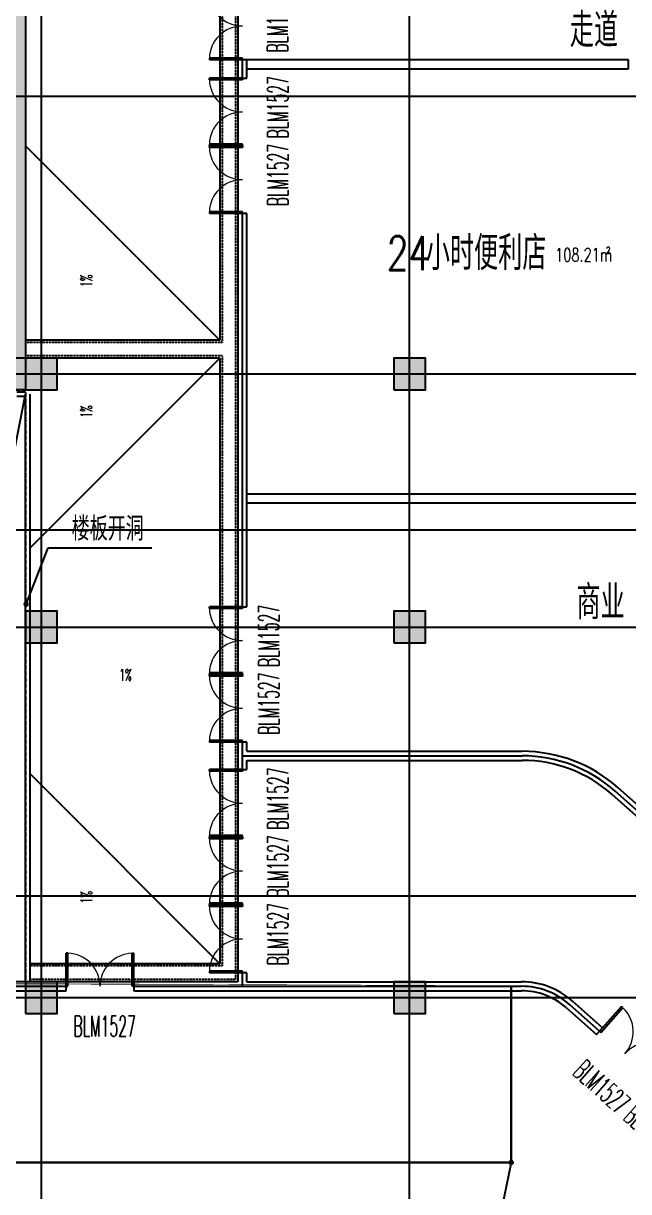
# Model space of a CAD drawing. Extents: x -12047294 to -5625356, y -1456591 to -622873.
# Drawn here: x -6072835 to -6059436, y -728017 to -702164 of the extents above; entities that cross this region are included whole.
import ezdxf

# ---------------------------------------------------------------- set-up
doc = ezdxf.new("R2010")
doc.units = 0
doc.header["$LTSCALE"] = 10
doc.header["$MEASUREMENT"] = 0
for name, pattern in [('__DASH', [0.35, 0.25, -0.1]), ('DASH', [0.35, 0.25, -0.1]), ('DOTE', [2.4200000000000004, 2, -0.2, 0.02, -0.2])]:
    doc.linetypes.add(name, pattern=pattern)
for name, color, linetype in [('A-COLUMN', 10, 'Continuous'), ('A-DIMLEAD', 130, 'Continuous'), ('A-DOORWIN', 151, 'Continuous'), ('A-Hatch-降板', 251, 'Continuous'), ('A-LINE', 4, 'Continuous'), ('A-TEXTDOOR', 181, 'Continuous'), ('A-TextRoom', 7, 'Continuous'), ('A-TEXTROOM-AREA', 33, 'Continuous'), ('A-TK', 7, 'Continuous'), ('A-WALL', 2, 'Continuous'), ('A-降板', 8, 'Continuous'), ('A-集水井', 191, 'Continuous'), ('CURTWALL', 4, 'Continuous'), ('DOTE', 9, 'DOTE'), ('PUB_HATCH', 252, 'Continuous'), ('PUB_TEXT', 7, 'Continuous')]:
    doc.layers.add(name, color=color, linetype=linetype)
doc.styles.add('_TCH_DIM', font='tjromans.shx', dxfattribs={"width": 0.8, "bigfont": 'tjhztxt.shx'})
doc.styles.add('_TCH_SPACE', font='tjromans.shx', dxfattribs={"height": 5, "bigfont": 'tjhztxt.shx'})
doc.styles.add('_TCH_WINDOW', font='tjromans.shx', dxfattribs={"width": 0.7, "height": 3.5, "bigfont": 'tjhztxt.shx'})
doc.styles.add('注解汉字', font='tjromans.shx', dxfattribs={"width": 0.75, "bigfont": 'tjhztxt.shx'})

# ---------------------------------------------------------------- blocks, each defined once
blk = doc.blocks.new('ASDQ4354665@#@#4')
at = {"layer": 'A-Hatch-降板', "linetype": '__DASH', "ltscale": 2}
h = blk.add_hatch(color=256, dxfattribs=at)
h.dxf.hatch_style = 1
h.paths.add_polyline_path([(-6085836.144676437, -688173.433269491), (-6072786.147301421, -688173.4332699453), (-6072786.147303284, -710273.4332690964), (-6085836.144672884, -710273.4332680897)])
at = {"layer": 'A-降板', "color": 0}
blk.add_lwpolyline([(-6085836.144676437, -688173.433269491), (-6072786.147301411, -688173.4332685183), (-6072786.147303274, -710273.4332676694), (-6085836.144672884, -710273.4332680897)], close=True, dxfattribs=at)
blk = doc.blocks.new('fdfADQW#@Q$#$#434')
at = {"layer": 'A-集水井', "linetype": 'DASH'}
for p, q in [((-166133.5279082861, -65199.97733783198, 100), (-166133.5279086083, -100299.9773344975, 100)), ((-166433.5279082907, -65499.97733774048, 100), (-166433.5279084779, -86199.97733447759, 100)), ((-166433.5279084779, -86199.97733447759, 100), (-170783.5279090991, -86199.97733447806, 100)), ((-166433.5279084807, -86499.9773344776, 100), (-170783.5279091243, -86499.97733447806, 100)), ((-166433.5279084807, -86499.9773344776, 100), (-166433.5279086036, -99999.9773344975, 100)), ((-166433.5279086036, -99999.9773344975, 100), (-170683.527908273, -99999.97733449798, 100)), ((-166133.5279086083, -100299.9773344975, 100), (-170683.527908273, -100299.977334498, 100))]:
    blk.add_line(p, q, dxfattribs=at)
at = {"layer": 'A-集水井'}
for p, q in [((-166083.5279082851, -65149.97733784723, 100), (-166083.5279086092, -100349.9773344975, 100)), ((-166483.5279082917, -65549.97733772521, 100), (-166483.527908476, -86149.9773344776, 100)), ((-166483.527908476, -86149.9773344776, 100), (-170783.5279090954, -86149.97733447806, 100)), ((-166483.5279084807, -86549.97733447759, 100), (-170783.5279082591, -86549.97733447806, 100)), ((-166483.5279084807, -86549.97733447759, 100), (-166483.5279086027, -99949.9773344975, 100)), ((-166483.5279086027, -99949.9773344975, 100), (-170683.527908273, -99949.97733449796, 100)), ((-166083.5279086092, -100349.9773344975, 100), (-170683.527908273, -100349.9773344979, 100))]:
    blk.add_line(p, q, dxfattribs=at)
at = {"layer": 'A-集水井', "linetype": 'Continuous'}
for p, q in [((-170783.5279087331, -81849.972828759, 100), (-166483.527908476, -86149.9773344776, 100)), ((-170683.5279082693, -90749.98173482763), (-166483.5279086027, -86549.97733447747)), ((-170683.5279082693, -95749.97293414734), (-166483.5279086027, -99949.9773344975))]:
    blk.add_line(p, q, dxfattribs=at)
at = {"layer": 'A-集水井', "elevation": 100.0000000079453}
blk.add_lwpolyline([(-183834.2625011252, -65149.9773357939), (-170783.5279094502, -65149.97733545873), (-170783.5279094791, -86549.9773344706), (-183834.2624999303, -86549.97733447782)], close=True, dxfattribs=at)
at = {"layer": 'A-集水井', "linetype": 'Continuous'}
for points in [[(-169220.5336823761, -85252.08957234176, 0, 0, 0), (-169220.5336823761, -84796.7330306178, 80.00000000000001, 0, 0), (-169220.5336823761, -84496.73303061782, 0, 0, 0)], [(-169220.5336823761, -88146.58957234176, 0, 0, 0), (-169220.5336823761, -87691.23303061782, 80.00000000000001, 0, 0), (-169220.5336823761, -87391.23303061782, 0, 0, 0)], [(-168988.559364941, -93778.11079852737, 0, 0, 0), (-168533.202823217, -93778.11079852737, 80.00000000000001, 0, 0), (-168233.202823217, -93778.11079852737, 0, 0, 0)], [(-169220.5336823761, -98140.54709303158, 0, 0, 0), (-169220.5336823761, -98595.90363475552, 80.00000000000001, 0, 0), (-169220.5336823761, -98895.90363475551, 0, 0, 0)]]:
    blk.add_lwpolyline(points, format="xyseb", dxfattribs=at)
at = {"layer": 'PUB_TEXT', "linetype": 'Continuous', "style": '_TCH_DIM', "width": 0.5647058823529412}
for p in [(-169310.5336823762, -84971.33437840285), (-169310.5336823762, -87865.83437840285), (-169310.5336823762, -98615.14844081661)]:
    blk.add_text('1%', height=255, rotation=90, dxfattribs=at).set_placement(p)
blk.add_text('1%', height=255, dxfattribs=at).set_placement((-168707.8041710021, -93688.11079852736))
blk = doc.blocks.new('$DorLib2D$00000002')
for p, q in [((-0.5, -1e-16), (-0.5000000000000007, 0.4875)), ((-0.4750000000000007, 0.4875), (-0.5000000000000007, 0.4875)), ((-0.475, 0), (-0.4750000000000007, 0.4875)), ((0.475, 0), (0.4750000000000007, 0.4875)), ((0.4750000000000007, 0.4875), (0.5000000000000007, 0.4875)), ((0.5, -1e-16), (0.5000000000000007, 0.4875)), ((-0.5, -1e-16), (-0.475, 0)), ((0.5, -1e-16), (0.475, 0))]:
    blk.add_line(p, q)
at = {"lineweight": 13}
for centre, start, end in [((-0.4875, 0), 0, 88.53071641864632), ((0.4875, 0), 91.46928358135371, 180)]:
    blk.add_arc(centre, 0.4875, start, end, dxfattribs=at)
blk = doc.blocks.new('_FZH')
blk.add_lwpolyline([(-0.5, -0.5), (0.5, -0.5), (0.5, 0.5), (-0.5, 0.5)], close=True)
at = {"layer": 'PUB_HATCH'}
blk.add_solid([(-0.5, -0.5), (0.5, -0.5), (-0.5, 0.5), (0.5, 0.5)], dxfattribs=at)

msp = doc.modelspace()

# ---------------------------------------------------------------- linework, layer by layer
at = {"layer": 'A-DIMLEAD'}
for p, q in [((-6072773.824560407, -715019.4332681017), (-6072285, -713767.9614059991)), ((-6072285, -713767.9614059991), (-6069994, -713767.9614059991)), ((-6062036.147282801, -727373.3298948545), (-6062494, -729581.5000000001))]:
    msp.add_line(p, q, dxfattribs=at)
at = {"layer": 'A-DIMLEAD', "const_width": 60}
for points in [[(-6072784.739463346, -715047.3772279829, 1), (-6072762.90965747, -714991.4893082205, 1)], [(-6062030.056486731, -727343.9546977788, 1), (-6062042.238078872, -727402.70509193, 1)]]:
    msp.add_lwpolyline(points, format="xyb", close=True, dxfattribs=at)
at = {"layer": 'A-LINE', "linetype": 'DASH', "ltscale": 2}
msp.add_lwpolyline([(-6085836.144672884, -710273.4332680897), (-6072786.147302346, -710273.4332680897), (-6072786.147302341, -723373.4332681244)], dxfattribs=at)
at = {"layer": 'A-LINE', "elevation": -100}
for points in [[(-6085836.144670438, -723373.4332681283), (-6075034.500000001, -721852), (-6072786.147302348, -710373.4332680897)], [(-6072786.147302348, -710323.286424613), (-6072980.823357493, -710323.2864246129)], [(-6072786.147302348, -710423.2864246132), (-6072980.823357493, -710423.2864246127)]]:
    msp.add_lwpolyline(points, dxfattribs=at)
at = {"layer": 'A-LINE'}
for points in [[(-6072786.147302358, -723373.4332681382), (-6072786.147302348, -710373.4332680899)], [(-6072686.147302358, -723373.4332681383), (-6072686.147302349, -710373.4332680899)]]:
    msp.add_lwpolyline(points, dxfattribs=at)
at = {"layer": 'A-LINE', "linetype": 'DASH', "ltscale": 2, "const_width": 50, "elevation": -100}
msp.add_lwpolyline([(-6085836.144669756, -727373.3298948616), (-6085836.144669757, -723373.4332681283), (-6062036.147282809, -723373.433268084), (-6062036.147282801, -727373.3298948545)], close=True, dxfattribs=at)
at = {"layer": 'A-WALL'}
for p, q in [((-6059436.147302246, -702973.433268108), (-6067886.147302334, -702973.4332681274)), ((-6067886.147302334, -703173.433268124), (-6059436.147302245, -703173.4332681029)), ((-6059436.147302245, -703173.4332681029), (-6059436.147302246, -702973.433268108)), ((-6067886.147302321, -712573.4332681734), (-6054786.147302137, -712573.4332681037)), ((-6067886.147302321, -712773.4332681953), (-6054786.147302246, -712773.4332681258))]:
    msp.add_line(p, q, dxfattribs=at)
at = {"layer": 'CURTWALL'}
for p, q in [((-6067886.14730249, -702973.4332684326), (-6068086.147302213, -702973.4332684326)), ((-6068086.147302213, -702973.4332684326), (-6068086.14730234, -703173.4332681338)), ((-6068086.14730234, -703173.433268134), (-6068086.147302383, -703373.4332681077)), ((-6067986.14730234, -703173.4332681338), (-6067986.147302207, -702973.433267976)), ((-6067986.147302481, -703373.4332682698), (-6067986.14730234, -703173.4332681338)), ((-6067886.14730234, -703173.4332681338), (-6067886.14730249, -702973.4332684326)), ((-6067886.147302334, -703373.4332681071), (-6067886.14730234, -703173.4332681338)), ((-6068086.147302383, -703373.4332681077), (-6067886.147302334, -703373.4332681071)), ((-6067886.14730233, -706373.4332681072), (-6068086.14730238, -706373.4332681078)), ((-6068086.14730238, -706373.4332681078), (-6068086.147302326, -712773.4332681994)), ((-6067986.147302327, -712773.4332681994), (-6067986.147302329, -706373.4332691227)), ((-6067886.147302326, -712773.4332681993), (-6067886.14730233, -706373.4332681072)), ((-6068086.147302326, -712773.4332681994), (-6068086.147302266, -715073.4332681726)), ((-6067986.14730234, -715073.4332674876), (-6067986.147302327, -712773.4332681994)), ((-6067886.147302348, -715073.4332681723), (-6067886.147302326, -712773.4332681993)), ((-6068086.147302266, -715073.4332681726), (-6067886.147302348, -715073.4332681723)), ((-6067886.147302356, -718073.4332681723), (-6068086.147302262, -718073.4332681727)), ((-6068086.147302262, -718073.4332681727), (-6068086.147302319, -718473.4332679868)), ((-6067986.147302319, -718473.4332679866), (-6067986.147302344, -718073.4332673386)), ((-6067886.14730234, -718273.4332679865), (-6067886.147302356, -718073.4332681723)), ((-6067986.147302343, -718373.4332680106), (-6061792.447445565, -718373.4332681628)), ((-6067986.147302478, -718673.4332678462), (-6067986.1473023, -718373.4332680107)), ((-6067886.14730234, -718273.4332679865), (-6061792.447445562, -718273.4332681627)), ((-6068086.147302319, -718473.433267987), (-6068086.147302302, -718673.4332681076)), ((-6068086.147302302, -718673.4332681076), (-6067886.147302264, -718673.4332681074)), ((-6067886.147302305, -718473.4332680407), (-6061792.447445569, -718473.4332681628)), ((-6067886.147302264, -718673.4332681074), (-6067886.147302305, -718473.4332680407)), ((-6059799.388297916, -719231.1765403063), (-6057355.60654162, -721403.3638388478)), ((-6057289.171237438, -721328.621947326), (-6059732.952992992, -719156.4346493774)), ((-6057222.735931817, -721253.8800570413), (-6059666.517688067, -719081.6927584489)), ((-6067886.147302258, -723173.4332681075), (-6068086.147302275, -723173.4332681075)), ((-6068086.147302275, -723173.4332681075), (-6068086.147302291, -723373.4332681698)), ((-6067986.147302295, -723473.4332681698), (-6067986.147302306, -723173.4332681115)), ((-6067886.147302297, -723373.4332681567), (-6067886.147302258, -723173.4332681075)), ((-6071886.147302393, -723373.4332682024), (-6085836.144670437, -723373.4332681803)), ((-6085836.144670437, -723473.4332681803), (-6071886.147302816, -723473.4332681764)), ((-6085836.144670437, -723573.4332681803), (-6071886.147302393, -723573.4332681495)), ((-6071886.147302393, -723573.4332681495), (-6071886.147302393, -723373.4332682024)), ((-6068086.147302291, -723373.4332681698), (-6070386.147302392, -723373.4332682017)), ((-6070386.147302392, -723373.4332682017), (-6070386.147302392, -723573.4332681468)), ((-6070386.147303729, -723473.4332681738), (-6067886.147302312, -723473.4332681494)), ((-6070386.147302392, -723573.4332681468), (-6067886.147302312, -723573.4332681494)), ((-6067986.147302295, -723473.433268154), (-6061806.433874411, -723473.433268139)), ((-6067886.147302297, -723373.4332681567), (-6061806.433874411, -723373.433268139)), ((-6067886.147302312, -723573.4332681494), (-6061806.433874411, -723573.4332681388)), ((-6060079.454042998, -724467.7813673293), (-6060743.468995617, -723877.5630132813)), ((-6060013.01873862, -724393.0394759052), (-6060677.033690692, -723802.8211223528)), ((-6060809.904300541, -723952.3049042101), (-6060145.889348559, -724542.5232578639)), ((-6060145.889348559, -724542.5232578639), (-6060013.01873862, -724393.0394759052))]:
    msp.add_line(p, q, dxfattribs=at)
for centre, radius, start, end in [((-6061792.447445655, -721473.4332681624), 3199.999999999761, 48.36728777870114, 89.99999999834915), ((-6061792.447445656, -721473.4332681621), 3099.99999999936, 48.36728777868572, 89.99999999833032), ((-6061792.447445655, -721473.4332681629), 3000.000000000198, 48.36728777869735, 89.99999999834581), ((-6061806.433874409, -725073.4332681379), 1699.999999999063, 48.36728777870186, 90.00000000006277), ((-6061806.433874408, -725073.4332681377), 1599.999999998806, 48.36728777873021, 90.00000000010002), ((-6061806.433874409, -725073.4332681384), 1499.999999999396, 48.36728777872098, 90.0000000001067)]:
    msp.add_arc(centre, radius, start, end, dxfattribs=at)
at = {"layer": 'DOTE'}
for p, q in [((-6072436.14730236, -756373.5585566907), (-6072436.147302335, -655372.80608509)), ((-6064286.147302356, -756373.5585566917), (-6064286.147302335, -655372.8060850915)), ((-6089538.827492242, -709923.4332680904), (-6054636.147302192, -709923.4332680906)), ((-6089538.827492259, -713373.4332681346), (-5988539.228791818, -713373.4332681277)), ((-6089538.827492242, -715523.4332680902), (-6054636.147302193, -715523.4332680902)), ((-6089538.827492242, -723723.4332680891), (-5988539.228791818, -723723.4332680855))]:
    msp.add_line(p, q, dxfattribs=at)
at = {"layer": 'DOTE', "linetype": 'DOTE'}
for p, q in [((-6089538.827492259, -703773.4332681345), (-5988539.228791818, -703773.4332681278)), ((-6089538.827492258, -721473.4332681347), (-5988539.228791818, -721473.4332681278))]:
    msp.add_line(p, q, dxfattribs=at)

# ---------------------------------------------------------------- block references
msp.add_blockref('ASDQ4354665@#@#4', (0, 0))
at = {"layer": 'A-COLUMN', "xscale": 700, "yscale": 700, "zscale": 700}
for p in [(-6072436.147302345, -709923.4332680899), (-6064286.147302347, -709923.4332680899), (-6072436.147302346, -715523.4332680905), (-6064286.147302347, -715523.4332680905), (-6072436.147302348, -723723.4332680914), (-6064286.147302349, -723723.4332680912)]:
    msp.add_blockref('_FZH', p, dxfattribs=at)
at = {"layer": 'A-DOORWIN'}
ref = msp.add_blockref('$DorLib2D$00000002', (-6067986.14730234, -702223.4332684935), dxfattribs=dict(at, xscale=1500, yscale=1500, zscale=1500, rotation=90))
ref.add_attrib('A', 'BLM1527', (-6066980.539527829, -702812.240960802), dxfattribs={"layer": 'A-TEXTDOOR', "height": 459, "rotation": 90, "style": '_TCH_WINDOW', "width": 0.4941176470588236})
ref = msp.add_blockref('$DorLib2D$00000002', (-6067986.147302339, -704123.433268207), dxfattribs=dict(at, xscale=1500, yscale=1500, zscale=1500, rotation=90.00000000007672))
ref.add_attrib('A', 'BLM1527', (-6066971.961987645, -704712.240960514), dxfattribs={"layer": 'A-TEXTDOOR', "height": 459, "rotation": 90.00000000007672, "style": '_TCH_WINDOW', "width": 0.4941176470588236})
ref = msp.add_blockref('$DorLib2D$00000002', (-6067986.147302336, -705623.4332681852), dxfattribs=dict(at, xscale=1500, yscale=1500, zscale=1500, rotation=90.00000000007672))
ref.add_attrib('A', 'BLM1527', (-6066971.961987642, -706212.2409604937), dxfattribs={"layer": 'A-TEXTDOOR', "height": 459, "rotation": 90.00000000007672, "style": '_TCH_WINDOW', "width": 0.4941176470588236})
ref = msp.add_blockref('$DorLib2D$00000002', (-6067986.147302323, -715823.4332679391), dxfattribs=dict(at, xscale=1500, yscale=1500, zscale=1500, rotation=90.00000000007358))
ref.add_attrib('A', 'BLM1527', (-6067171.961987643, -716412.2409602478), dxfattribs={"layer": 'A-TEXTDOOR', "height": 459, "rotation": 90.00000000007358, "style": '_TCH_WINDOW', "width": 0.4941176470588236})
ref = msp.add_blockref('$DorLib2D$00000002', (-6067986.14730232, -717323.4332679393), dxfattribs=dict(at, xscale=1500, yscale=1500, zscale=1500, rotation=90.00000000007672))
ref.add_attrib('A', 'BLM1527', (-6067171.961987639, -717912.2409602479), dxfattribs={"layer": 'A-TEXTDOOR', "height": 459, "rotation": 90.00000000007672, "style": '_TCH_WINDOW', "width": 0.4941176470588236})
ref = msp.add_blockref('$DorLib2D$00000002', (-6067986.147302319, -719423.4332681076), dxfattribs=dict(at, xscale=1500, yscale=1500, zscale=1500, rotation=90.00000000008367))
ref.add_attrib('A', 'BLM1527', (-6066971.961987645, -720012.2409604145), dxfattribs={"layer": 'A-TEXTDOOR', "height": 459, "rotation": 90.00000000008367, "style": '_TCH_WINDOW', "width": 0.4941176470588236})
ref = msp.add_blockref('$DorLib2D$00000002', (-6067986.147302316, -720923.4332680854), dxfattribs=dict(at, xscale=1500, yscale=1500, zscale=1500, rotation=90.00000000008367))
ref.add_attrib('A', 'BLM1527', (-6066971.961987642, -721512.2409603941), dxfattribs={"layer": 'A-TEXTDOOR', "height": 459, "rotation": 90.00000000008367, "style": '_TCH_WINDOW', "width": 0.4941176470588236})
ref = msp.add_blockref('$DorLib2D$00000002', (-6067986.147302313, -722423.4332681277), dxfattribs=dict(at, xscale=1500, yscale=1500, zscale=1500, rotation=90.00000000008367))
ref.add_attrib('A', 'BLM1527', (-6066971.961987654, -723012.240960436), dxfattribs={"layer": 'A-TEXTDOOR', "height": 459, "rotation": 90.00000000008367, "style": '_TCH_WINDOW', "width": 0.4941176470588236})
ref = msp.add_blockref('$DorLib2D$00000002', (-6071136.147302349, -723473.4332681551), dxfattribs=dict(at, xscale=1500, yscale=1500, zscale=1500, rotation=9.88439e-11))
ref.add_attrib('A', 'BLM1527', (-6071724.954994657, -724587.6185828501), dxfattribs={"layer": 'A-TEXTDOOR', "height": 459, "style": '_TCH_WINDOW', "width": 0.4941176470588236})
ref = msp.add_blockref('$DorLib2D$00000002', (-6059518.889861818, -724966.0461536915), dxfattribs=dict(at, xscale=-1500, yscale=-1500, zscale=-1500, rotation=138.3672877787219))
ref.add_attrib('A', 'BLM1527', (-6060699.188276214, -725407.6331404843), dxfattribs={"layer": 'A-TEXTDOOR', "height": 459, "rotation": 318.367287778722, "style": '_TCH_WINDOW', "width": 0.4941176470588236})
ref = msp.add_blockref('$DorLib2D$00000002', (-6058397.761497906, -725962.5757275455), dxfattribs=dict(at, xscale=-1500, yscale=-1500, zscale=-1500, rotation=138.3672877787219))
ref.add_attrib('A', 'BLM1527', (-6059578.059912334, -726404.1627143761), dxfattribs={"layer": 'A-TEXTDOOR', "height": 459, "rotation": 318.367287778722, "style": '_TCH_WINDOW', "width": 0.4941176470588236})
at = {"layer": 'A-集水井', "linetype": 'Continuous'}
msp.add_blockref('fdfADQW#@Q$#$#434', (-5902002.619394086, -623023.455933612, -100), dxfattribs=at)

# ---------------------------------------------------------------- texts
at = {"layer": 'A-TextRoom', "style": '注解汉字', "width": 0.75}
for s, p in [('走道', (-6060738.460476686, -702690.9433539232)), ('小时便利店', (-6063926.955812203, -707623.9529071078)), ('24', (-6064792.340427588, -707623.9529071078)), ('商业', (-6060591.460476686, -715353.6497470028))]:
    msp.add_text(s, height=750, dxfattribs=at).set_placement(p)
at = {"layer": 'A-TEXTROOM-AREA', "style": '_TCH_SPACE', "width": 0.7058823529411766}
for s, height, p in [('108.21m', 297.5, (-6061063.653846153, -707434.375)), ('2', 148.75, (-6059932.884615385, -707259.375))]:
    msp.add_text(s, height=height, dxfattribs=at).set_placement(p)
at = {"layer": 'A-TK', "style": '_TCH_DIM', "width": 0.8}
msp.add_text('楼板开洞', height=525, dxfattribs=at).set_placement((-6071765.358267716, -713610.4614059991))

doc.saveas('drawing.dxf')
